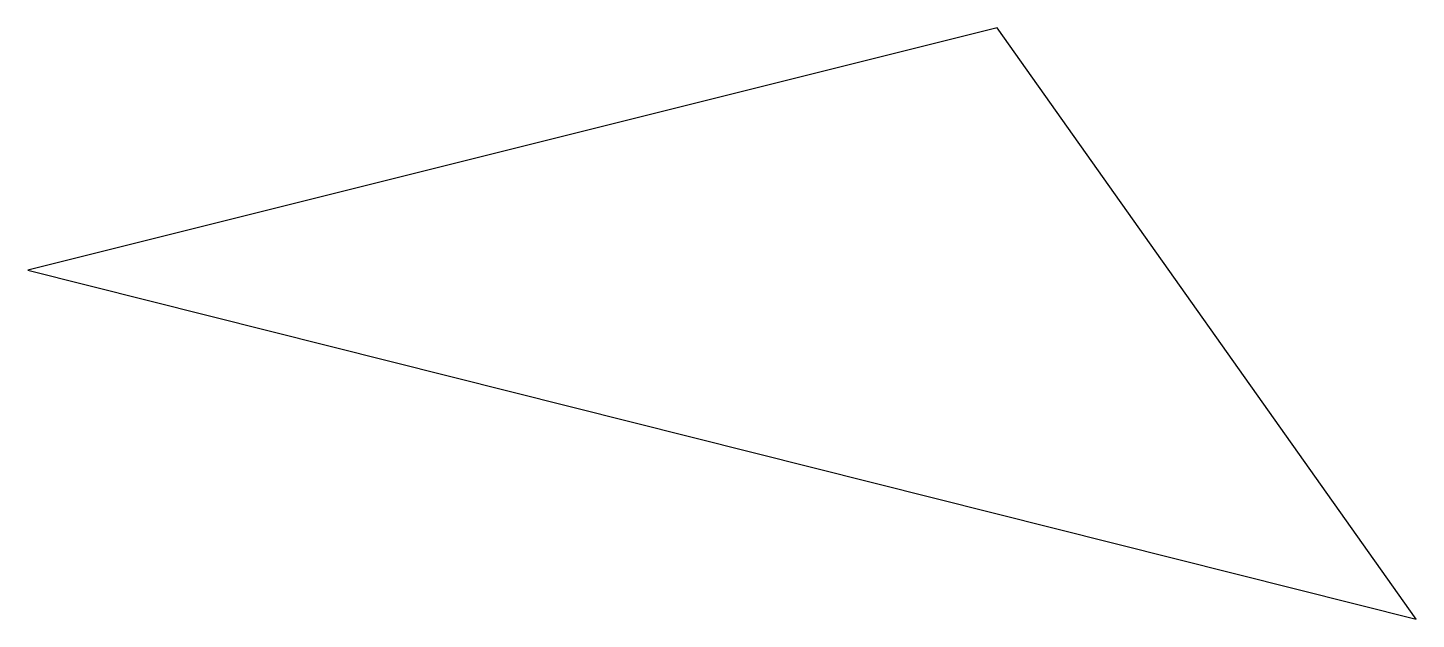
# Model space of a CAD drawing. Header units: metres. Extents: x -0.2 to 10, y 85.4 to 89.7.
import ezdxf

# ---------------------------------------------------------------- set-up
doc = ezdxf.new("R2010")
doc.units = ezdxf.units.M

msp = doc.modelspace()

# ---------------------------------------------------------------- linework, layer by layer
for p, q in [((6.912, 89.703), (-0.21, 87.922)), ((9.989, 85.356), (6.912, 89.703)), ((-0.21, 87.922), (9.989, 85.356))]:
    msp.add_line(p, q)

doc.saveas('drawing.dxf')
